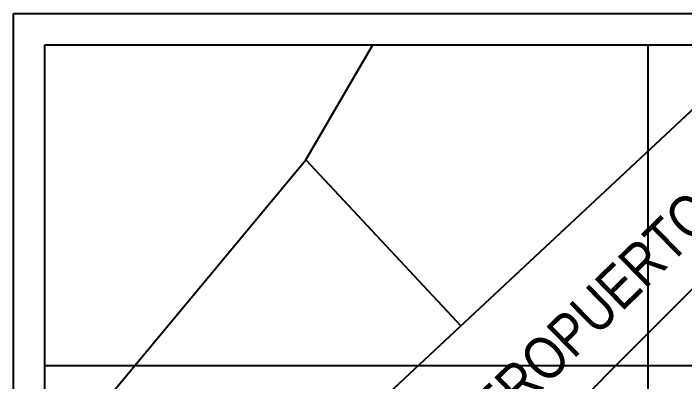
# Model space of a CAD drawing. Header units: metres. Extents: x -2639 to -2278, y 1912 to 2089.
# Drawn here: x -2547.02 to -2504.47, y 2065.87 to 2089.2 of the extents above; entities that cross this region are included whole.
import ezdxf

# ---------------------------------------------------------------- set-up
doc = ezdxf.new("R2010")
doc.units = ezdxf.units.M
doc.layers.add('4', color=5, linetype='Continuous')
doc.styles.add('ARIAL NARROW', font='ARIALN.TTF')

msp = doc.modelspace()

# ---------------------------------------------------------------- linework, layer by layer
at = {"color": 253}
for p, q in [((-2506.7876, 1944.8946, -2.1894), (-2506.7876, 2087.1996, -2.1894)), ((-2357.4506, 2066.878), (-2545.0156, 2066.878))]:
    msp.add_line(p, q, dxfattribs=at)
at = {"color": 1}
msp.add_lwpolyline([(-2547.0156, 2089.1996), (-2277.5105, 2089.1996), (-2277.5105, 1911.9), (-2547.0156, 1911.9)], close=True, dxfattribs=at)
at = {"color": 5}
for points in [[(-2545.0156, 2087.1996), (-2357.4506, 2087.1996), (-2357.4506, 1944.8946), (-2545.0156, 1944.8946)], [(-2545.0156, 2087.1996), (-2279.5105, 2087.1996), (-2279.5105, 1913.9), (-2545.0156, 1913.9)]]:
    msp.add_lwpolyline(points, close=True, dxfattribs=at)
at = {"color": 2}
for points in [[(-2545.0156, 2060.0332), (-2528.4785, 2079.916), (-2524.2303, 2087.1996)], [(-2528.4785, 2079.916), (-2518.6547, 2069.3964)]]:
    msp.add_lwpolyline(points, dxfattribs=at)
for points in [[(-2545.0156, 2032.3982), (-2524.6989, 2050.9656), (-2488.558, 2087.1996)], [(-2499.7951, 2087.1996), (-2501.2465, 2085.6531), (-2533.035, 2055.9673), (-2545.0156, 2044.4941)]]:
    msp.add_lwpolyline(points)

# ---------------------------------------------------------------- texts
at = {"layer": '4', "color": 1, "linetype": 'Continuous', "style": 'ARIAL NARROW'}
msp.add_text('CARRETERA AL AEROPUERTO', height=2.689332, rotation=44.33092, dxfattribs=at).set_placement((-2535.2734, 2044.0602))

doc.saveas('drawing.dxf')
